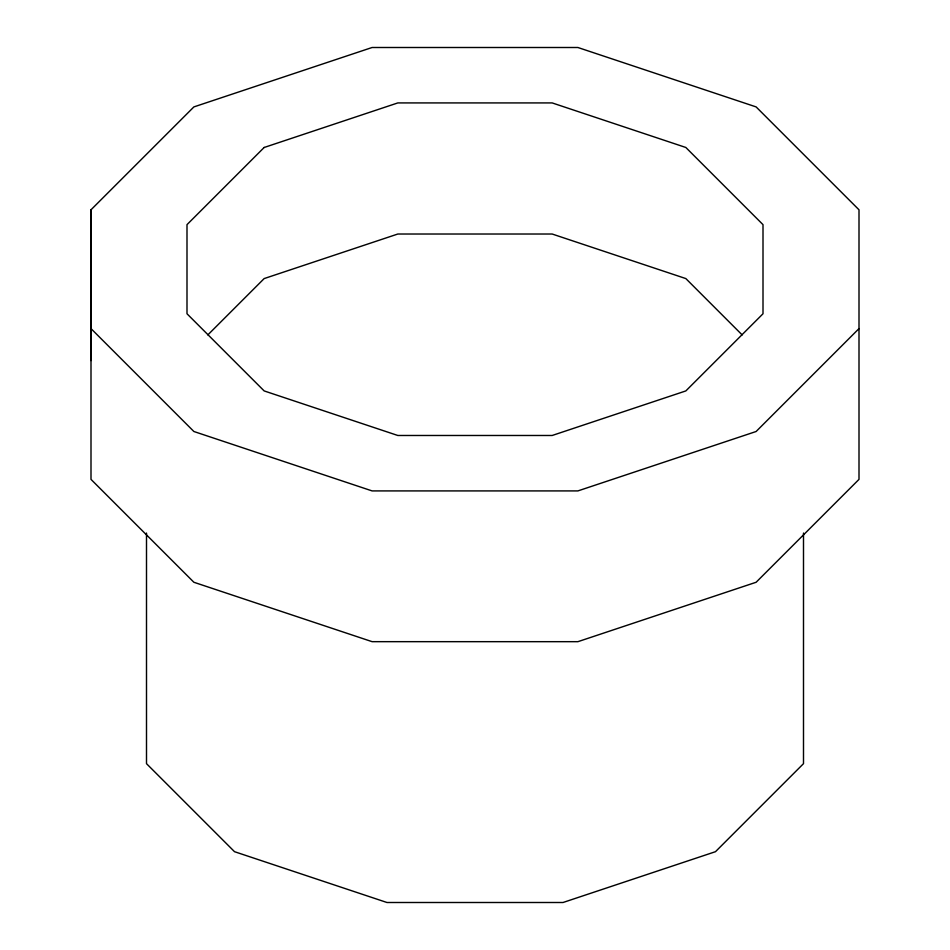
<?xml version="1.0" encoding="UTF-8"?>
<svg xmlns="http://www.w3.org/2000/svg" width="950" height="950" viewBox="0 0 950 950"><rect width="100%" height="100%" fill="white"/><g stroke="black" fill="none" stroke-linecap="round" stroke-linejoin="round"><path stroke-width="1.43" d="M90.998 209.796L90.998 479.37L193.883 582.267L372.103 641.666L577.897 641.678L756.117 582.267L859.002 479.37L859.002 209.796L756.117 106.911L577.897 47.5L372.103 47.5L193.883 106.911L90.998 209.796L90.998 360.561M207.848 334.899L264.159 278.576L397.824 234.021L552.176 234.021L685.841 278.576L742.152 334.899M859.002 328.605L756.117 431.502L577.897 490.912L372.103 490.912L193.883 431.502L90.998 328.605M803.498 533.057L803.498 763.658L715.481 851.687L563.018 902.5L386.983 902.5L234.519 851.687L146.502 763.658L146.502 533.057M264.159 147.476L186.996 224.651L186.996 313.761L264.159 390.925L397.824 435.48L552.176 435.48L685.841 390.925L763.004 313.761L763.004 224.651L685.841 147.476L552.176 102.921L397.824 102.921L264.159 147.476"/></g></svg>
